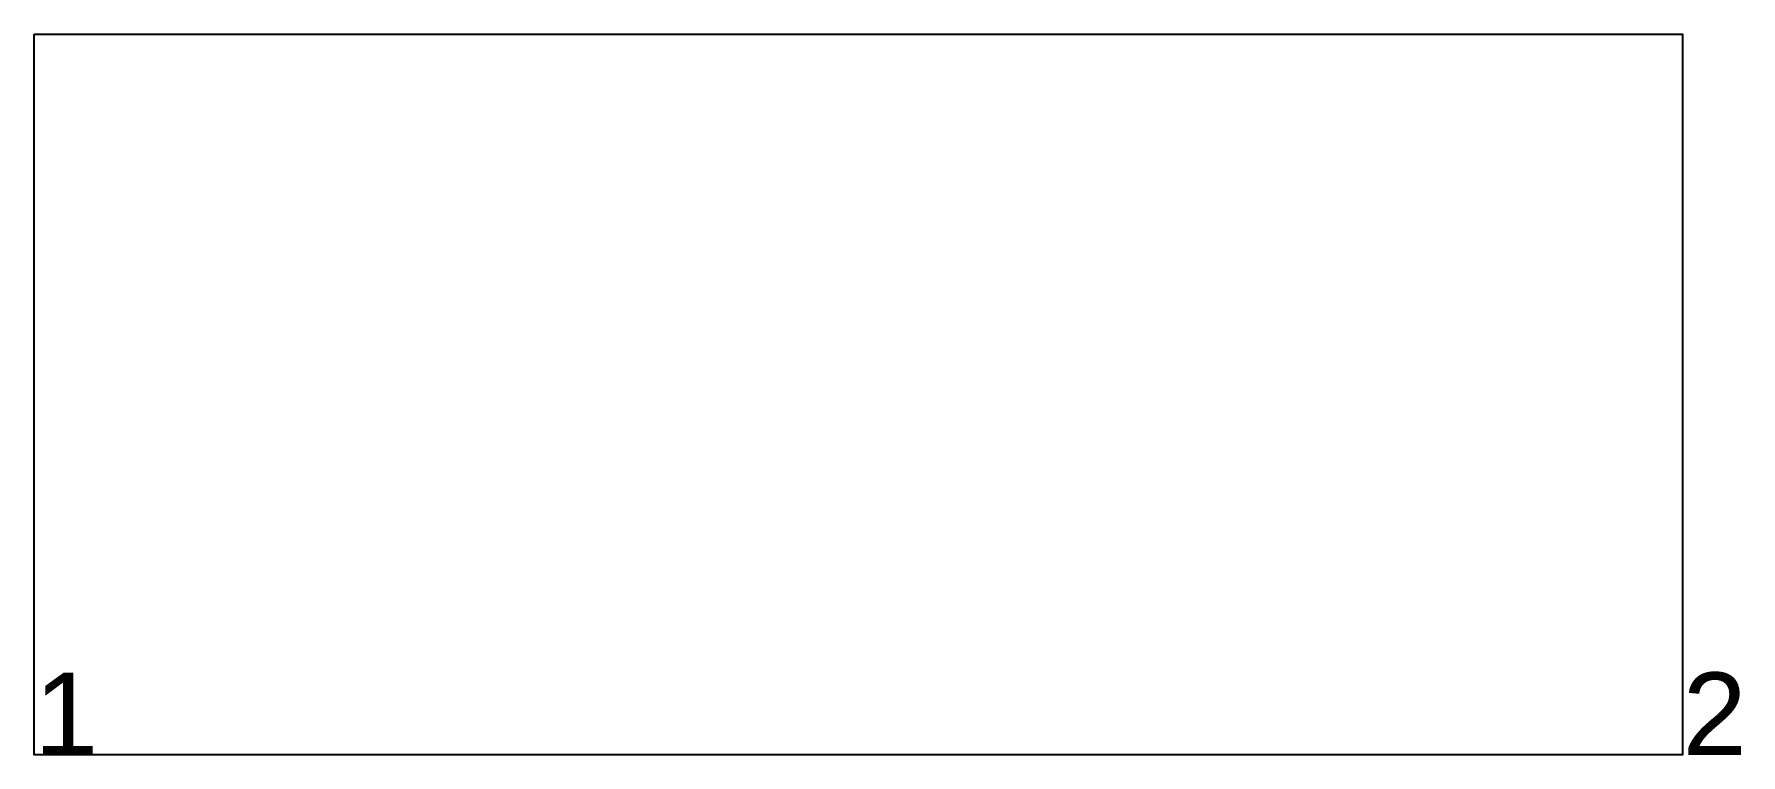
# Model space of a CAD drawing. Header units: inches. Extents: x 62.19 to 66.33, y 21.09 to 22.84.
import ezdxf

# ---------------------------------------------------------------- set-up
doc = ezdxf.new("R2010")
doc.units = ezdxf.units.IN
doc.header["$MEASUREMENT"] = 0
doc.styles.get("Standard").update_dxf_attribs({"font": 'arial.ttf'})

# ---------------------------------------------------------------- blocks, each defined once
blk = doc.blocks.new('0nodes')
blk.add_lwpolyline([(0, 1.75), (4, 1.75), (4, 0), (0, 0)], close=True)
for tag, p in [('1', (0, 0)), ('2', (4, 0))]:
    blk.add_attdef(tag, p, '', height=0.2)

msp = doc.modelspace()

# ---------------------------------------------------------------- block references
msp.add_blockref('0nodes', (62.1913, 21.0924)).add_auto_attribs({'1': '1', '2': '2'})

doc.saveas('drawing.dxf')
